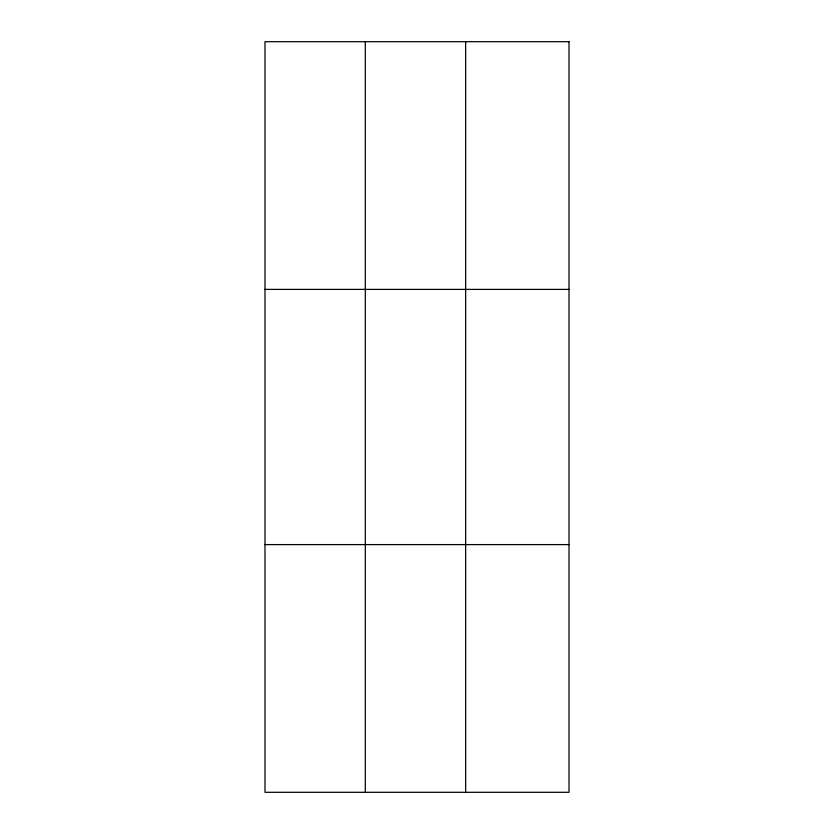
<?xml version="1.0" encoding="UTF-8"?>
<svg xmlns="http://www.w3.org/2000/svg" width="834" height="834" viewBox="0 0 834 834"><rect width="100%" height="100%" fill="white"/><g stroke="black" fill="none" stroke-linecap="round" stroke-linejoin="round"><path stroke-width="1.25" d="M365.313 792.3L365.313 41.7M465.643 792.3L465.643 41.7M264.993 289.398L569.007 289.398M264.993 544.602L569.007 544.602M569.007 41.7L569.007 792.3L264.993 792.3L264.993 41.7L569.007 41.7"/></g></svg>
